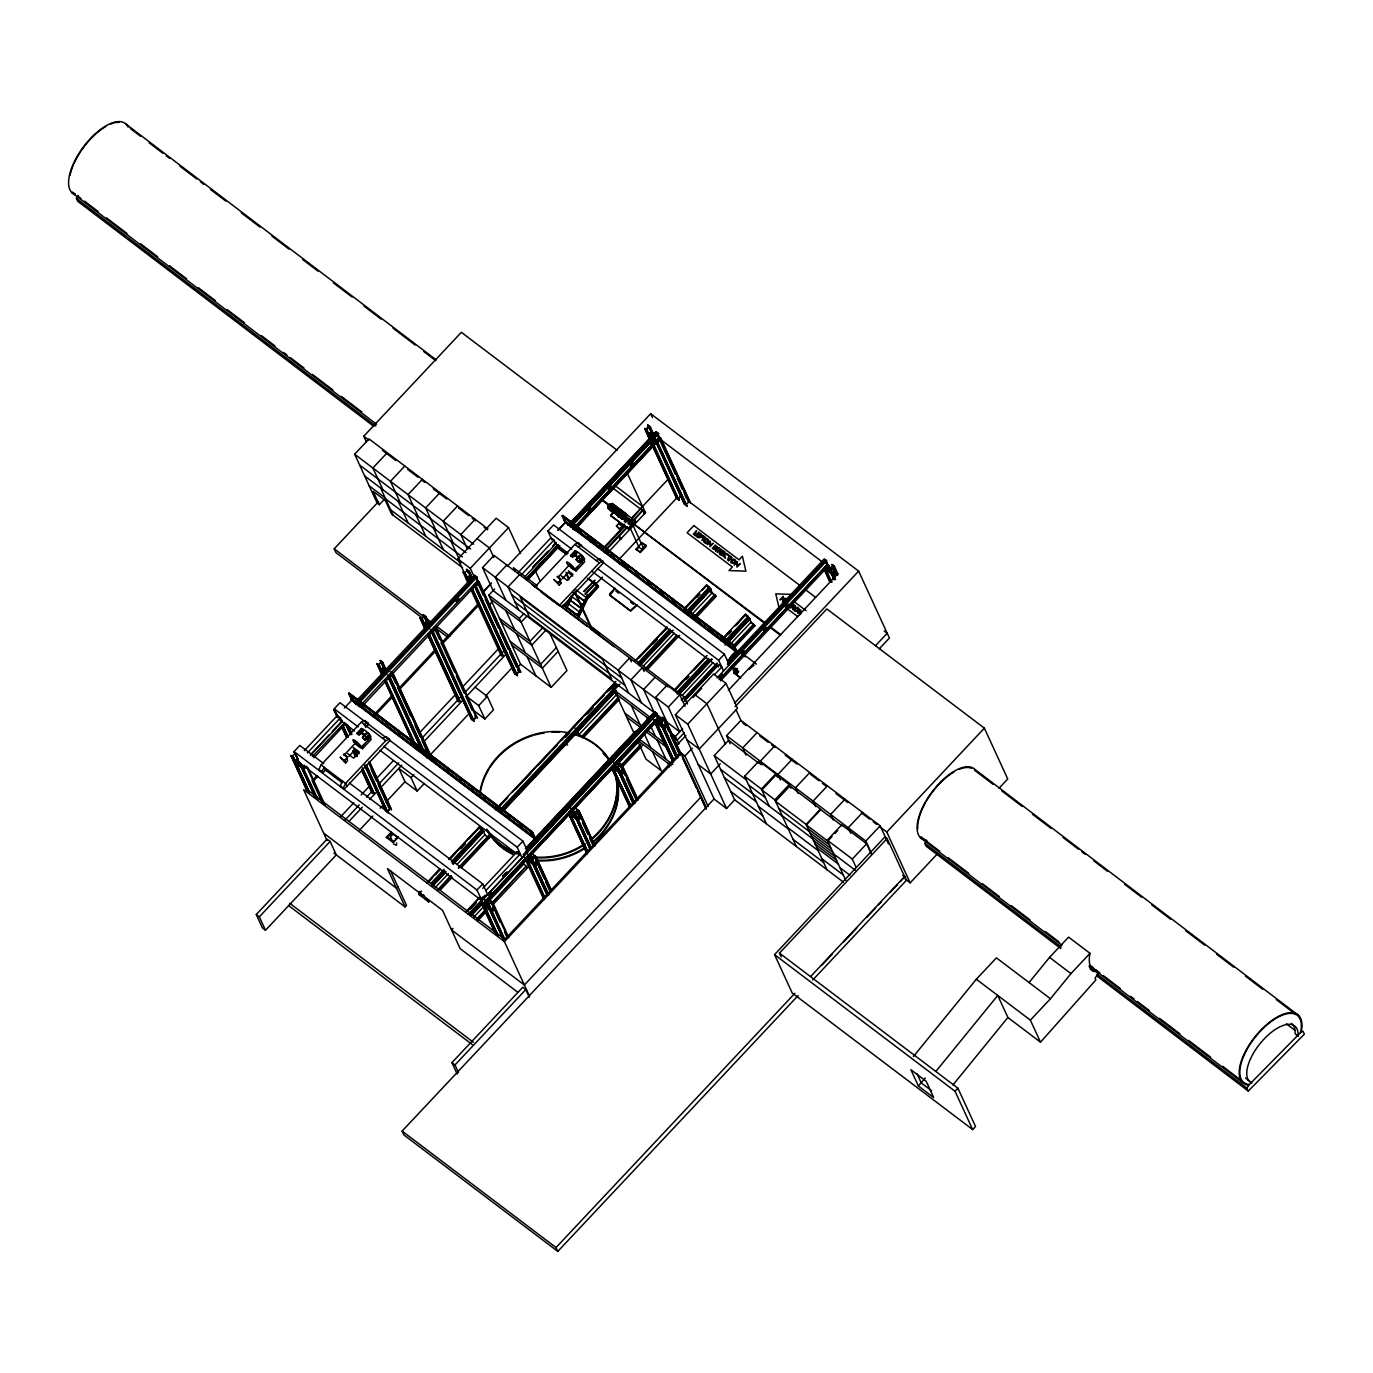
<?xml version="1.0" encoding="UTF-8"?>
<svg xmlns="http://www.w3.org/2000/svg" width="1373" height="1373" viewBox="0 0 1373 1373"><rect width="100%" height="100%" fill="white"/><g stroke="black" fill="none" stroke-linecap="round" stroke-linejoin="round"><path stroke-width="1.5" d="M630.293 522.238L631.134 521.843M609.766 506.002L608.857 506.002L614.881 510.567C617.421 514.034 606.712 505.401 608.926 507.529M616.717 508.559C614.984 512.575 618.897 505.985 617.901 509.658L616.614 510.876L617.524 510.602M617.352 508.954L616.22 513.759L623.531 518.119A4.891 3.724 73.1 0 0 623.943 517.072L616.889 512.078M608.874 508.559L608.685 507.169M617.215 513.862L616.906 514.635M614.486 511.786L616.391 511.391M625.178 514.394L622.244 517.467L617.112 513.056M623.823 516.643L622.535 517.587L616.511 513.039L616.374 511.58M617.507 509.16L617.747 509.949M623.651 515.562L617.953 511.219L618.657 510.207L618.159 511.425M617.764 508.302L615.756 508.576M624.063 518.925L624.715 518.702A4.891 2.283 21.8 0 1 623.943 518.943L622.209 518.651M623.771 514.652L625.865 514.497L625.985 515.493A4.891 2.283 21.8 0 1 625.196 515.733L623.582 515.304M626.157 515.253L625.676 514.257M391.254 833.411L391.356 832.038L386.345 837.376L393.244 842.61L398.273 837.273L391.254 833.411L386.345 837.376L390.91 838.749M592.947 629.761L593.05 628.388L599.967 633.622L596.191 631.734M1298.034 1036.237L1298.069 1036.031A35.767 16.15 -51.3 0 0 1265.065 1038.005A35.767 16.15 -51.3 0 0 1251.816 1082.971L1248.846 1080.568A35.767 16.15 -51.3 0 1 1247.576 1079.916M608.102 507.238L608.016 506.38M615.893 510.55L615.928 510.996A4.891 3.724 73.1 0 1 615.499 512.043L613.868 511.94M622.741 516.729L616.889 512.421M626.294 515.441L626.38 516.317A4.891 3.724 73.1 0 1 626.088 517.123L624.406 518.874M393.553 840.757L393.244 842.61L389.64 835.11M799.755 614.915L800.339 611.5L797.541 613.233L800.751 609.818L800.819 613.714M615.791 590.991L618.845 593.308M630.396 520.933L625.59 516.145L629.95 519.835M608.102 506.105L608.067 507.032M614.04 512.043L614.795 509.623M616.099 512.713L615.138 512.97M616.752 512.318L616.683 512.627A4.891 2.283 21.8 0 1 615.911 512.867L614.057 512.283M619.086 509.692L618.245 510.19A4.891 3.724 73.1 0 1 617.953 511.271C615.447 509.726 616.34 516.351 616.614 513.193M623.857 517.518L622.896 517.672L623.325 516.54M623.891 516.814L622.518 518.925L615.825 514.034L618.245 509.898M626.019 517.123L625.453 515.647M626.328 516.059L625.504 516.608M356.997 733.148C358.456 738.09 367.14 729.612 361.374 728.497L356.997 733.148L359.314 734.933M361.374 728.497L362.249 729.887M570.533 555.567C572.833 559.309 580.453 552.203 574.978 550.727L570.533 555.567L572.919 557.181M574.978 550.727L577.295 552.53M566.054 572.129L568.679 577.827M608.136 506.431C609.578 501.248 618.639 510.722 615.138 512.558M607.81 507.959C608.737 500.098 615.705 505.264 618.571 508.662L617.472 511.408L614.194 513.313L607.81 507.959L614.503 512.85L618.159 509.967L624.166 514.549L626.242 513.914L625.504 517.484M615.053 512.695C604.086 510.825 609.011 497.18 616.631 508.576M610.848 505.127L611.328 503.925L617.352 508.473M617.095 508.233L615.173 509.846L614.503 512.85M615.756 512.472L615.533 511.477M619.995 511.34L619 509.846M624.166 514.549L621.849 518.582L624.32 518.702M623.582 518.496L622.055 518.308L622.535 517.587M624.664 514.772L624.355 516.059M624.784 515.853L625.934 514.394L626.345 515.441M625.487 516.934L625.762 516.025M346.7 757.158L344.331 754.875L355.916 742.536L358.302 744.818L355.916 742.536M569.503 564.784L571.889 567.066L569.503 564.784L557.936 577.364M568.679 608.531L578.634 616.22L565.727 606.385L569.949 597.615M566.105 606.677C569.314 599.761 562.707 617.249 571.34 595.779M568.25 604.274L570.962 598.628M566.826 608.342L572.266 597.032M577.57 615.361L580.333 612.667L577.638 615.516L586.117 597.598L597.427 585.31L596.963 586.22M578.29 617.026L586.443 600.052M578.668 617.318L587.747 598.456L598.577 586.923L597.924 585.533L586.511 597.89L577.707 615.104M319.549 770.854L318.896 769.429L321.093 764.933L361.288 722.147L364.823 720.533L367.878 722.85L368.53 724.292L365.664 727.347L364.343 724.463L367.878 722.85M325.487 770.116L322.604 773.171L321.951 771.729L324.165 767.25L325.487 770.116L342.169 782.747M340.967 787.072L340.298 785.631L342.512 781.134M343.353 787.948L345.567 783.451L385.762 740.665L389.28 739.052L389.949 740.493L344.022 789.372L340.298 785.631M362.541 737.387L364.978 739.927L362.541 737.387C366.642 728.136 373.954 735.705 364.978 739.927M367.003 732.547L369.354 735.276M576.128 559.618L578.582 562.175L576.128 559.618C580.247 550.384 587.541 557.953 578.582 562.175M580.59 554.795L582.959 557.524M616.546 511.94L617.524 511.683M608.342 505.916L610.316 505.436M608.857 506.345L614.692 510.447L610.762 515.716L628.216 528.914L635.596 521.877L635.287 520.916L635.596 521.877M616.958 511.82L618.313 509.572M623.05 517.707L621.883 518.016M622.656 517.947L623.634 517.535M614.006 512.798L616.7 514.652M619.257 524.143L621.797 526.134L623.291 524.246M632.164 523.765L624.166 517.638L629.469 521.757L628.045 523.422L630.379 525.258L632.198 523.697L643.182 547.518L641.672 549.217L639.046 547.312L629.744 527.095M628.868 521.054L629.263 521.894L630.791 520.436L630.19 519.578L628.783 521.071C630.808 524.297 620.596 518.153 625.916 517.827M630.464 602.095L633.519 604.412M373.834 426.368L77.746 201.299L76.39 198.364L78.364 195.395M1060.831 948.589L926.209 846.249L924.853 843.297L926.844 840.345A43.73 19.514 -52.9 0 1 929.229 795.842A43.73 19.514 -52.9 0 1 974.984 769.464L1298.635 1015.471M1248.28 1091.072L1246.924 1088.12L1248.984 1085.219A43.73 19.754 -51.3 0 1 1261.547 1029.407A43.73 19.754 -51.3 0 1 1301.123 1032.29L1302.994 1031.209L1304.35 1034.161L1248.28 1091.072L1096.615 975.791M790.934 604.927L790.007 605.682M913.405 1056.524L976.323 979.241L996.42 957.856L1050.465 998.755L1070.957 973.594L1089.99 953.325L1068.589 937.124L1049.538 957.393L1029.046 982.553M925.282 1078.011L918.383 1085.992L933.674 1097.576L926.191 1081.272L910.9 1069.704L918.383 1085.992M936.146 1071.077L997.742 995.459L1007.885 1017.496L1040.511 1042.193L1095.877 979.91L1095.053 978.125L1098.949 972.513A43.644 19.479 -52.9 0 1 1089.99 953.325M952.982 1084.91L1007.885 1017.496M610.882 504.578L612.324 504.337L610.831 504.183M366.437 442.02L363.759 436.219L461.362 332.317L617.198 450.241M385.058 498.622L379.308 504.732L377.146 503.102L354.646 454.206L369.011 438.914L487.947 528.948M387.237 452.712L372.872 467.987L382.878 489.732M404.812 466.031L390.464 481.305L400.453 503.033M422.73 618.296L335.973 552.65L334.205 548.805L378.605 501.54M422.403 479.331L408.056 494.606L418.044 516.351M439.995 492.65L425.63 507.924L435.636 529.652M457.569 505.951L443.222 521.225L453.227 542.97M475.161 519.269L460.813 534.543L467.472 549.028M468.107 581.002L457.896 558.965L496.168 518.222L508.559 527.61L520.504 553.559M298.988 762.272L294.062 751.563L299.812 745.453L323.736 763.577M338.29 717.581L334.257 708.794L339.989 702.684L386.156 737.61M348.553 693.571L531.488 832.021L534.475 838.714L351.539 700.264L349.017 693.073L531.952 831.506L535.11 838.165L352.174 699.715L349.823 694.086L352.174 699.2M306.917 790.711L290.973 755.459L293.513 757.398L309.646 792.444M294.148 752.095L297.821 759.012M335.201 710.545L333.845 709.841L337.415 717.633M382.26 675.705L377.06 663.828L379.617 665.751L383.016 673.731M383.633 668.428L380.235 660.447L382.775 662.387L386.362 670.161M425.304 629.881L420.104 618.004L422.661 619.927L426.231 627.718M425.784 620.665L423.279 614.623L425.819 616.563L429.406 624.355M469.274 581.895L465.704 574.103L463.147 572.181L465.516 574.309L469.103 582.083M381.419 661.683L378.244 664.721L382.724 674.452M464.331 573.073L467.506 570.035M474.698 577.93L470.287 568.353L508.559 527.61M309.457 792.633L293.513 757.398M379.617 665.751L376.889 664.017M382.775 662.387L380.046 660.636M426.059 627.907L422.661 619.927M429.234 624.543L425.819 616.563M468.107 572.695C462.77 564.234 472.072 573.33 471.368 576.763M534.663 837.204L534.063 837.839L351.128 699.389L351.728 698.754M304.325 750.636L337.346 715.505L340.401 717.822L342.169 721.649L310.59 755.27M344.383 708.005L352.174 699.715M297.392 758.754L295.041 761.414L302.729 767.164M383.479 667.106L386.62 669.578L383.479 667.106L381.076 669.664L384.234 672.118M429.663 623.754L426.522 621.283L424.188 623.96L427.278 626.294M472.655 577.81L469.566 575.476L467.232 578.136L470.321 580.47M302.214 768.228L296.019 763.542L297.066 762.238L301.717 765.756M468.142 580.127L469.257 578.96M307.38 752.953L340.401 717.822M354.491 702.942L474.44 575.27L477.066 577.364L474.509 575.424M685.058 706.254L679.807 694.841L667.055 685.196L655.573 697.415L668.325 707.061L679.704 731.809L493.13 590.613L482.541 567.598L494.023 555.379L667.862 686.929M355.744 704.006L475.693 576.317L477.684 580.642L359.194 706.752M355.933 704.143L475.882 576.471L477.873 580.779M310.315 754.858L329.331 734.624M332.249 731.5L342.426 720.447M357.117 705.036L476.997 577.192M301.047 766.752L303.776 768.485L300.979 766.597L315.189 797.49M456.093 601.7L459.011 598.594M304.394 765.327L302.403 767.456L315.841 796.409M312.392 756.592L344.76 722.473M302.592 767.593L304.583 765.482M388.679 675.962L391.683 672.77L432.323 761.14M363.57 704.847L479.04 581.671L520.642 672.118L477.77 581.122L474.766 584.314L517.484 675.499L514.755 673.748L474.114 585.396M313.833 757.776L345.945 723.365M303.759 769.395L306.093 766.735M389.846 677.747L392.249 675.207M475.933 586.117L478.336 583.559M363.382 708.554L361.511 702.942L363.896 708.949M506.774 565.024L495.293 577.244L505.882 600.258M483.124 591.814L491.328 583.096M482.73 592.467L491.345 583.302M507.324 566.294L650.648 413.702L858.64 571.117L889.412 638.033L879.201 648.914M312.426 780.345L316.803 775.659M372.375 716.517L391.391 696.265M398.702 688.491L435.258 649.566M441.111 643.336L479.143 602.867M551.895 539.829L547.844 531.042L553.594 524.932L724.36 654.166L729.217 664.721M562.141 515.819L732.925 645.07L735.911 651.763L565.127 522.512L562.141 515.819L733.388 644.555L736.546 651.214L727.45 660.876M313.404 781.151L317.798 776.466M374.846 715.745L392.403 697.055M399.715 689.28L436.271 650.356M442.123 644.126L478.696 605.201M649.892 440.27L644.744 428.496L647.301 430.418L650.665 438.33M649.515 429.165L647.919 425.115L650.459 427.054L653.84 434.966M358.302 733.886L362.678 729.217M549.32 632.215L566.946 670.573L551.157 687.375L520.573 664.223L488.822 595.196L494.572 589.086M358.919 734.418L363.296 729.767M646.117 429.526L649.103 426.351M375.584 717.787L373.713 712.158L376.099 718.182M647.301 430.418L644.572 428.685M650.459 427.054L647.73 425.304M736.065 651.214L733.714 646.099L562.913 515.956L564.732 521.637L736.546 650.699L734.195 645.585L562.621 515.321M565.779 521.448L563.428 516.334L565.762 521.963L736.546 651.214M363.124 737.524L367.501 732.856M558.056 530.047L565.127 522.512M517.93 572.884L550.933 537.753L553.988 540.07L555.756 543.897L524.177 577.518M557.97 530.253L565.762 521.963M656.569 440.304L648.76 434.331L651.162 431.774L654.303 434.246M648.828 434.452L649.927 433.267L653.033 435.619M489.131 605.15L491.997 602.095M343.61 760.007C345.447 761.895 346.957 755.665 347.592 760.865L345.687 762.907L343.645 761.363M364.806 739.069L369.183 734.401M344.589 760.625L346.562 758.617M348.828 756.42L354.56 750.31L359.142 753.777M519.526 574.669L508.044 586.889L518.616 609.904M365.167 739.549L369.543 734.898M650.853 435.258L649.789 436.563M520.985 575.201L553.988 540.07M568.165 525.121L656.037 431.585L658.662 433.662L570.79 527.215M568.233 525.275L656.105 431.74M359.898 746.174A5.698 1.184 43.2 0 0 361.442 746.929L363.948 744.32M370.384 737.97L371.105 739.549L362.489 748.714L361.768 747.135L370.109 737.764M570.876 524.606L657.289 432.632L659.469 437.095L573.056 529.068M571.082 524.761L657.478 432.77M547.278 551.997L532.638 567.581L548.822 550.59M553.147 545.75L556.065 542.644M570.722 527.043L658.594 433.508M553.216 545.922L556.151 542.798M650.768 443.857L653.702 440.733M587.867 511.048L590.802 507.924M608.376 489.217L611.311 486.111M630.344 465.842L633.279 462.718M650.853 444.011L655.247 439.326M525.996 578.822L558.227 544.515M572.867 528.931L659.28 436.94M526.185 578.96L558.416 544.669M387.77 727.021L385.899 721.391L388.284 727.398M527.369 579.852L559.6 545.562M574.24 529.961L660.653 437.987L690.344 502.535L687.787 500.613M527.438 580.007L559.669 545.716M575.768 528.571L660.722 438.141L658.096 436.048M657.547 442.415L659.932 439.875M577.467 530.304L575.115 525.19L577.982 530.682M534.698 587.181L574.892 544.394L578.411 542.781L582.135 546.54M399.972 736.254L398.101 730.625L400.487 736.632M610.762 515.716L613.13 511.923M571.906 556.116L576.282 551.465M572.524 556.666L576.9 552.015M589.669 539.538L587.318 534.423L590.167 539.915M551.157 687.375L519.406 618.348L523.714 613.748M576.711 559.772L581.088 555.104M526.923 616.065L521.174 622.175L490.59 599.023M560.167 580.865L558.176 582.873L559.274 585.138L561.197 583.113L559.652 580.59M578.411 561.317L582.787 556.649M562.415 578.668L568.165 572.558L572.747 576.025M578.771 561.797L583.147 557.129M340.676 816.729L353.839 802.724M361.15 794.933L369.921 785.596M377.249 777.804L393.33 760.676M409.429 743.548L412.346 740.442M419.657 732.65L456.231 693.725M462.083 687.495L498.639 648.571M575.047 569.177L577.552 566.568M583.988 560.218L584.709 561.797L576.094 570.962L575.373 569.383L583.697 560.012M623.514 526.34L619.892 529.412L616.443 525.893L619.343 522.804M625.676 516.162L624.698 518.599M412.175 745.47L410.287 739.858L412.672 745.865M625.796 518.805L624.835 519.835L624.475 518.754M256.27 914.538L327.066 839.16L330.121 841.477L336.299 854.898L265.504 930.276L262.432 927.959L256.27 914.538L259.325 916.838L265.504 930.276M344.589 820.505L359.211 804.938M366.522 797.147L372.375 790.917M398.702 762.89L378.227 784.704L388.782 807.839L391.339 809.778L369.251 761.74M422.112 737.988L460.144 697.501M464.537 692.833L504.028 650.785M625.573 521.5L623.908 518.977L625.573 521.5L627.255 519.732M624.183 521.259L625.71 522.427L628.096 519.869M619.618 528.828L624.698 524.229M601.855 548.754L599.503 543.657L601.889 549.663L624.389 525.687M631.734 517.878L642.135 507.032L630.825 519.869M668.394 478.937L642.564 506.431L615.258 485.767M604.583 547.793L625.007 526.082M259.325 916.838L330.121 841.477M349.102 821.26L362.283 807.255M369.594 799.464L376.906 791.689M381.282 787.004L401.774 765.207M416.397 749.641L420.79 744.973M423.708 741.849L463.199 699.818M466.134 696.695L505.624 654.664M630.07 523.405L630.894 524.555L629.315 522.941L631.271 520.796L632.696 522.581M629.315 522.941L631.271 520.796M605.064 550.178L627.066 526.751M632.936 520.504L643.353 509.658L633.502 520.951M632.164 521.465L629.521 523.096M630.396 523.765L632.284 521.757M604.343 551.98L627.667 527.146M630.602 523.92L632.49 521.912M607.638 551.122L608.582 550.11M619.583 538.405L620.51 537.358C623.84 539.486 617.49 538.182 620.579 539.143M610.625 515.39L628.062 528.605L635.442 521.551M620.562 538.8L621.162 538.165M608.634 551.86L609.612 550.882M608.651 551.895L645.447 512.73L626.5 471.523M561.917 607.038L603.554 562.741L602.884 561.3L599.349 562.913L559.171 605.699L556.116 603.382M574 593.308L571.305 596.174L583.645 605.304L581.071 608.411M542.919 627.598L529.995 641.345L499.412 618.21M569.486 599.503L572.181 596.637L569.589 599.726L582.049 609.097L579.355 611.963L581.929 608.857L569.589 599.726M424.36 754.704L422.489 749.092L424.36 754.704L425.355 754.584M567.77 603.056L570.464 600.19L567.89 603.296L580.333 612.667M565.727 606.385L566.431 604.841L566.363 606.008M565.848 605.802L566.809 605.115L566.225 606.437M546.111 629.915L531.763 645.19L501.179 622.038M614.057 557.987L611.706 552.873L614.572 558.382M583.679 591.317L595.007 580.195L584.28 591.712M359.675 830.013L372.838 816.008M380.149 808.216L383.084 805.11M386.002 801.986L405.018 781.752L398.788 768.382L411.008 777.65L417.186 791.071L424.36 783.434M429.886 755.27L469.377 713.239M485.458 696.111L513.262 666.523M411.008 777.65L413.891 774.595M487.329 696.42L493.491 709.841L484.892 719.006L478.714 705.585L487.329 696.42L475.092 687.152M584.898 593.943L595.487 583.079M585.482 594.337L595.985 582.753M517.741 667.261L520.659 664.137M595.161 584.829L602.472 577.055M617.078 561.506L676.975 497.747M677.902 498.897L680.888 495.722M573.022 592.621L584.795 601.425L583.765 599.795L585.533 599.915M385.796 811.031L364.411 765.104M430.178 629.28L432.907 631.031L474.251 721.494L471.711 719.572L432.117 632.936M474.869 716.191L477.598 717.942M514.755 673.748L474.286 585.19M584.538 600.55L585.138 599.623M584.486 601.305L587.06 598.199L575.596 589.515M652.553 446.071L676.546 498.193L679.086 500.132L676.717 498.004L652.741 445.865M584.417 601.134L572.901 592.381M597.821 587.026L587.747 598.456M473.067 720.276L476.053 717.084M585.361 601.752L582.667 604.618M388.164 813.142L366.265 764.933M636.214 548.994L642.032 542.816L645.773 545.132L646.202 546.351L640.384 552.53L636.214 548.994L636.643 550.213M636.488 549.578L639.389 546.488M578.102 613.988L576.935 614.006L578.668 614.091M577.055 614.297L578.308 614.452M436.563 763.937L434.692 758.308L437.077 764.332M685.796 504.886L688.989 501.849L659.366 437.438L656.363 440.63L686.998 506.105L684.441 504.183L656.74 443.376M636.386 549.629L640.127 551.946L645.773 545.132M626.26 567.221L623.908 562.106L626.774 567.615M556.374 647.558L540.584 664.36L510.001 641.208M637.021 605.27L630.619 611.139L609.835 595.419L609.543 593.943L614.95 588.176M609.835 595.419L613.868 590.201M558.125 651.386L542.352 668.205L511.751 645.053M448.748 773.171L446.877 767.541L449.263 773.548M391.013 836.14L392.609 834.441M638.462 576.454L636.111 571.34L638.96 576.849M460.95 782.404L459.08 776.775L461.465 782.782M650.648 585.687L648.296 580.573L651.162 586.082M609.578 594.835L630.361 610.556L636.746 604.686M473.153 791.62L471.265 786.008L473.651 792.015M662.85 594.921L660.499 589.806L663.365 595.298M397.878 886.666L396.454 888.194L323.599 833.051M485.338 800.854L483.468 795.242L485.853 801.248M675.053 604.154L672.701 599.04L675.567 604.532M426.711 882.822L439.858 868.834M448.628 859.498L479.314 826.838L482.06 828.914L482.73 830.373L452.043 863.033M495.241 809.864L615.911 681.42M634.927 661.185L667.106 626.929M683.205 609.801L706.597 584.881L709.36 586.957L710.03 588.416L686.62 613.319M427.913 882.118L439.6 869.675M449.829 858.794L479.057 827.679L480.67 828.897M496.442 809.178L508.027 796.838M512.369 792.204L614.194 683.823M636.128 660.464L666.849 627.77M682.947 610.642L699.029 593.514M701.963 590.39L706.34 585.722L707.884 586.803M333.914 853.096L405.086 906.952L406.511 905.425L390.516 870.636M428.084 882.461L432.461 877.793M435.378 874.687L439.772 870.019M449.984 859.138L455.836 852.908M458.754 849.801L464.606 843.588M468.982 838.92L479.057 827.679M496.597 809.521L506.74 798.726M515.441 789.475L531.368 772.501M538.611 764.795L557.455 744.75M561.797 740.116L571.94 729.32M573.382 727.776L582.169 718.439M585.087 715.316L592.398 707.541M595.333 704.418L604.103 695.081M607.038 691.958L614.349 684.183M639.217 657.701L656.775 639.011M661.151 634.343L667.003 628.113M683.102 610.985L699.183 593.857M460.985 848.497L465.361 843.829M565.453 737.284L569.812 732.667M587.318 714.011L593.17 707.781M609.269 690.653L615.121 684.423M653.153 643.937L657.53 639.269M697.038 597.221L699.955 594.114M497.541 810.087L495.67 804.458L498.056 810.482M612.204 687.959L615.138 684.852M425.012 898.491L428.977 902.078L418.593 894.218L421.511 891.111M430.933 883.354L444.08 869.349M451.391 861.575L482.06 828.914M499.446 810.413L617.198 685.058M637.673 663.262L669.87 629.006M685.951 611.877L709.36 586.957M432.512 882.925L444.2 870.482M452.97 861.163L466.116 847.158M469.034 844.052L482.112 829.893L483.777 831.249L453.244 864.252M503.908 806.912L524.194 785.322M529.995 779.16L547.381 760.642M554.623 752.936L570.567 735.962M592.381 712.518L576.282 729.647L578.102 731.346L577.175 730.642M596.843 708.005L614.315 689.16M639.269 662.833L669.973 630.138M688.989 609.904L709.412 587.936L711.06 589.292L689.28 612.993M431.603 884.796L444.749 870.808M500.115 811.855L619.961 683.994M639.801 663.159L670.522 630.447M453.776 862.004L483.004 830.888L483.931 831.592M500.39 812.387L613.748 691.717M670.796 630.979L640.075 663.691L670.848 631.117M684.904 608.273L686.775 613.885L684.423 608.788M688.354 612.289L710.287 588.931L711.214 589.635M453.845 862.124L481.597 832.57M577.226 730.762L613.8 691.838M688.405 612.427L710.287 588.931M432.169 885.636L443.857 873.194M454.085 862.313L483.296 831.197L484.909 834.715L457.158 864.269M614.04 692.026L577.484 730.951L579.097 734.469L617.129 693.983M640.384 664L671.088 631.288M685.402 608.651L687.272 614.28L684.921 609.166M688.645 612.598L710.596 589.24L712.209 592.758L716.174 596.363L694.223 619.721M432.632 885.688L445.779 871.683M453.09 863.909L483.777 831.249M501.162 812.747L615.979 690.516M639.389 665.596L671.569 631.34M687.65 614.212L711.06 589.292M432.787 886.031L445.933 872.027M501.317 813.091L616.134 690.859M641.002 664.378L673.182 630.121M435.241 887.593L448.387 873.606M643.456 665.956L674.177 633.245M690.259 616.117L712.209 592.758M437.884 889.601L451.031 875.596M458.342 867.822L490.453 833.634M619.618 699.132L583.044 738.056L581.74 736.46L618.313 697.535M644.641 669.509L676.82 635.253M692.919 618.125L714.852 594.766M438.107 890.082L451.254 876.077M458.565 868.302L490.676 834.115M581.963 736.941L618.536 698.016M646.323 668.428L677.043 635.733M693.125 618.605L715.076 595.247M440.664 889.635L452.352 877.193M461.122 867.873L491.774 835.23M647.421 669.543L679.601 635.287M509.726 819.321L507.856 813.691L510.241 819.698M699.441 622.621L697.089 617.507L699.955 622.999M655.11 677.284L643.628 689.503L654.217 712.518M521.929 828.554L520.058 822.925L522.444 828.932M711.643 631.855L709.292 626.74L712.158 632.232M526.116 848.806L654.835 711.78L657.375 713.72L481.923 900.722L476.997 890.013L482.747 883.903L349.394 782.988M522.032 857.782L517.192 847.244L522.924 841.134L389.572 740.201M532.758 832.536L534.629 838.165L532.758 832.536L349.017 693.073M482.764 888.297L517.209 851.638L520.281 853.955L485.819 890.614M465.533 912.204L480.138 896.655M525.378 848.497L635.716 731.054M673.748 690.568L705.928 656.294M720.55 640.728L745.419 614.263L748.182 616.34L748.834 617.799L725.442 642.701M466.734 911.5L478.422 899.058M535.264 838.56L539.606 833.926M543.948 829.292L635.459 731.895M674.95 689.847L688.113 675.842M691.048 672.719L707.129 655.59M721.752 640.024L730.539 630.67M734.933 626.002L745.161 615.104L746.706 616.168M468.365 910.282L475.659 902.507M675.104 690.19L688.268 676.185M694.12 669.955L705.825 657.495M721.923 640.367L730.693 631.031M736.546 624.801L745.161 615.104M526.185 848.977L654.835 711.78M470.579 908.995L476.431 902.765M537.632 837.616L540.533 834.527M597.032 774.372L601.374 769.755M620.287 749.624L624.681 744.955M686.105 679.549L689.04 676.443M728.531 634.395L731.466 631.271M452.936 928.337L451.511 929.864L524.366 985.007L701.328 796.632M483.485 896.569L480.55 899.693L482.541 904L658.062 717.152M502.501 876.334L505.418 873.211M525.893 851.414L656.071 712.844L658.251 717.307L482.73 904.155L480.739 899.83L485.132 895.162M502.69 876.472L507.066 871.804M523.164 854.675L656.277 712.982M723.846 641.071L721.494 635.974L724.343 641.466M468.279 914.281L481.442 900.293M676.494 692.644L708.674 658.388M724.772 641.26L748.182 616.34M481.854 900.568L657.375 713.72M469.875 913.869L477.169 906.094M678.073 692.215L708.725 659.366M726.351 640.831L745.367 620.596M470.407 914.178L482.095 901.735M677.164 694.086L709.343 659.829M480.91 903.829L472.14 913.148L480.962 903.949M494.692 932.078L481.357 903.108L484.154 905.013L498.296 935.751M488.754 895.488L491.671 892.364M709.618 660.362L678.897 693.056L709.669 660.482M725.699 643.233L749.109 618.313L750.036 619.017L726.626 643.937M725.768 643.353L747.701 619.995M470.99 915.019L481.202 904.138M679.189 693.365L711.386 659.109M726.008 643.542L749.418 618.622L751.031 622.141L754.978 625.745L733.045 649.103M471.454 915.07L483.142 902.627M679.669 693.416L711.849 659.16M725.013 645.138L749.881 618.674L748.302 617.472M471.608 915.413L481.837 904.515M679.824 693.76L712.003 659.503M489.063 906.231L484.412 902.713L483.313 903.897L491.053 909.75L493.439 907.21M490.161 908.034L485.51 904.515L484.583 902.524L485.699 901.34L488.737 903.571L485.699 901.34M576.368 813.108L571.734 809.589L570.67 810.877L575.613 814.429L590.836 847.519M665.613 723.914L663.228 726.471L655.487 720.602L656.586 719.435L661.237 722.953M662.455 721.46L657.821 717.942L656.775 719.246L661.7 722.782L677.833 757.827M668.325 707.061L679.807 694.841M474.063 916.975L485.338 904.721L484.412 902.713M487.209 902.971L523.731 864.098M617.901 763.851L639.852 740.493M682.278 695.322L712.999 662.627M729.08 645.499L751.031 622.141M504.749 939.166L489.715 905.871L487.158 903.949L503.102 939.183M499.995 922.175L490.333 900.568L492.873 902.507L508.817 937.742M547.038 895.316L530.201 858.125L532.758 860.047L547.981 893.154M543.948 878.308L533.376 854.744L535.916 856.683L551.139 889.773M573.073 812.49L575.802 814.24L591.025 847.33M580.71 818.857L576.42 808.937L578.977 810.859L595.093 845.905M633.125 803.668L616.288 766.477L618.845 768.417L634.961 803.462M624.664 774.99L619.463 763.113L622.02 765.036L637.244 798.142M677.112 755.682L661.889 722.593L659.332 720.653L676.168 757.845M668.6 731.105L662.507 717.29M590.733 848.394L574.429 813.194L577.415 810.019L593.737 845.202M488.531 904.979L491.517 901.804M574.618 813.348L577.604 810.156M620.647 764.332L617.661 767.524L633.777 802.57M660.705 721.7L663.691 718.508L679.824 753.554M681.3 700.007L684.183 696.952L562.93 605.184M723.468 670.831L718.628 660.276L724.36 654.166M476.706 918.983L485.476 909.647M491.311 903.417L526.374 866.106L522.066 862.828M641.037 744.046L620.562 765.842L616.237 762.581M683.462 698.891L717.101 663.073M731.723 647.507L753.674 624.149M476.929 919.464L484.223 911.672M489.715 905.871L484.583 902.524M491.534 903.897L526.374 866.106M548.702 895.282L532.758 860.047M550.968 889.961L535.916 856.683M594.011 844.155L578.977 810.859M633.88 801.695L618.845 768.417M620.785 766.323L639.801 746.088M662.335 717.478L665.064 719.212L680.098 752.507M685.144 697.81L717.324 663.554M731.946 647.987L753.897 624.629M478.01 920.579L486.78 911.243M494.091 903.468L527.695 867.702L526.597 866.586M621.866 767.438L642.341 745.642M684.767 700.487L716.946 666.231M684.2 701.346L718.645 664.686L721.717 666.986L714.526 674.641M577.141 818.119L579.475 815.442L571.786 809.71M734.761 799.773L726.557 808.508L714.166 799.12L675.362 714.749L713.634 674.006L726.025 683.394L737.49 708.314L699.217 749.057L686.826 739.687M735.499 650.888L736.546 650.699M693.005 697.553L701.62 688.388M537.461 863.497L535.058 866.054L527.266 860.064L528.382 858.897L533.016 862.416M570.361 814.378L578.102 820.23L580.504 817.69M656.448 722.73L664.189 728.582L666.591 726.042M727.673 661.958L824.263 558.897L826.803 560.819L717.049 677.919M789.338 598.01L791.586 595.625M727.398 664.395L825.516 559.944L827.507 564.269L719.126 679.635M727.587 664.549L825.705 560.098L827.696 564.406L720.774 678.211M719.486 677.335L722.335 674.057M741.454 653.96L744.372 650.836M763.422 630.567L766.34 627.444M785.39 607.175L788.308 604.069M720.568 680.819L828.949 565.453L826.392 563.531M835.591 579.543L831.317 569.692L828.777 567.77L833.926 579.543M836.208 574.24L831.935 564.389L834.492 566.328L837.873 574.24M833.136 565.625L829.944 568.662L834.389 578.325M736.615 668.531L734.298 671.294M736.786 668.651L734.074 671.895L734.83 672.461L737.541 669.578M737.318 669.097L734.606 671.981L733.851 671.414M831.317 569.692L826.203 566.345L827.301 565.178L834.99 570.911L832.604 573.451M834.492 566.328L831.763 564.595M678.931 744.063L675.396 736.391L682.57 728.754M726.557 808.508L687.753 724.137L726.025 683.394M738.725 671.603L736.014 674.486L738.502 671.122M684.338 732.598L677.164 740.236L672.066 736.374M675.739 746.328L685.951 735.447M728.325 690.344L837.89 573.708M680.356 752.49L504.835 939.338L306.093 788.926M529.549 996.249L504.423 941.621L681.368 753.262L706.494 807.89M708.193 806.466L684.973 755.974L692.267 748.216M734.589 703.165L858.64 571.117M735.087 706.632L826.855 608.943L984.372 728.153L1007.748 778.972L999.012 788.274M730.179 743.771L726.557 735.671L740.905 720.396L880.162 825.791L888.503 843.897M843.4 882.118L734.538 799.721L714.252 755.613L728.6 740.339L758.909 763.285M720.259 763.8L710.682 773.994L698.291 764.607M757.055 732.616L742.707 747.89L746.037 755.133M457.226 1074.132L451.94 1062.616L522.753 987.256L525.808 989.555L529.326 997.227M458.531 1072.605L454.995 1064.933L525.808 989.555M798.108 995.579L557.798 1251.404L403.868 1134.922L402.117 1131.077L714.235 798.811M766.512 823.937L744.612 776.311L758.977 761.037L775.796 773.771L777.375 777.221M774.647 745.934L760.299 761.208L761.964 764.83M875.545 645.67L887.215 633.245L884.161 630.928M769.378 806.311L761.431 789.046L775.796 773.771M792.238 759.235L777.873 774.509L780.379 779.95M774.887 799.841L789.235 784.567L776.226 774.732L761.878 790.007L774.887 799.841L796.34 846.506M809.813 772.553L795.465 787.827L797.97 793.251M827.404 785.854L813.056 801.128L815.545 806.569M806.123 824.435L820.488 809.143L789.887 786.008L775.539 801.283L806.123 824.435L826.924 869.658M844.996 799.172L830.648 814.446L833.136 819.887M845.837 880.419L827.318 840.156L841.666 824.881L866.655 843.777L871.392 854.092M832.055 836.535L827.765 841.117L806.346 824.916L820.694 809.624L842.112 825.842M834.938 833.48L837.805 830.425M862.587 812.473L848.222 827.747L850.728 833.188M870.808 851.929L865.814 841.065L880.162 825.791M856.237 867.65L852.29 859.052L866.655 843.777M937.828 853.405L910.162 882.856L886.786 832.038L984.372 728.153M885.07 836.998L887.112 838.543L779.469 953.137L957.891 1088.171L975.534 1126.512L972.668 1129.567L792.204 993.005L774.561 954.647L885.173 836.655M557.798 1251.404L556.031 1247.559L794.881 993.297M811.014 976.134L904.79 876.3L906.558 880.144L812.765 979.979M821.843 965.168L832.021 954.321M843.657 941.929L856.752 927.994M866.929 917.164L875.665 907.862M878.566 904.773L881.483 901.666M890.202 892.381L897.479 884.641M900.396 881.552L904.756 876.901L887.112 838.543M972.668 1129.567L955.024 1091.226L957.891 1088.171M1040.511 1042.193L1030.368 1020.139L1050.465 998.755M1089.338 966.867A43.644 19.479 -52.9 0 0 1094.899 970.574L1096.873 970.539M704.641 539.332L703.748 541.219A2.471 2.145 -24.7 0 0 704.229 542.455C706.185 544.944 710.596 541.322 707.953 539.177A2.66 2.317 -24.7 0 0 706.786 538.697L706.46 538.679A2.471 2.145 -24.7 0 0 704.624 539.383M623.548 517.552L624.578 518.016L622.879 518.084M724.532 553.954L723.708 554.795A2.334 2.025 -24.7 0 0 723.331 556.099C729.08 562.879 720.396 550.83 728.479 555.379A2.969 2.574 -24.7 0 0 727.347 553.868A2.849 2.489 -24.7 0 0 726.077 553.525L725.751 553.542M614.366 511.374L608.479 506.963M395.149 839.04L398.273 837.273M787.604 599.864L783.005 602.232L784.669 602.284M632.387 525.567C632.146 524.04 634.532 525.499 632.541 526.46M577.947 546.711L581.483 545.098M596.294 560.596L599.829 558.983L602.884 561.3M382.689 738.348L386.225 736.735L389.28 739.052M616.752 509.246L617.61 509.349M624.99 517.415L765.55 623.17M618.571 508.662L612.186 503.29L609.801 504.869M616.099 508.868L610.625 504.131M618.21 507.838L614.915 509.761L614.194 513.313M626.242 513.914L620.218 509.366L617.713 510.07L618.022 511.288M616.511 513.039L617.421 512.764M624.938 515.819L625.916 514.669M618.605 510.464L624.131 514.944M623.685 519.028L622.587 518.651M557.919 577.123L560.184 579.423M581.225 562.655L581.586 562.638A5.698 1.184 43.2 0 0 580.487 560.15L579.612 559.137M367.964 740.047L368.342 740.03A5.698 1.184 43.2 0 0 367.243 737.524L366.351 736.512M367.621 740.407L367.998 740.39A5.698 1.184 43.2 0 0 366.9 737.902L366.007 736.889M612.341 504.56L610.144 505.35M790.573 594.355L775.762 593.857L779.263 608.737M617.85 507.718L635.442 521.242M646.202 546.351L642.032 542.816M628.783 521.5L624.252 517.57L625.196 516.265M616.666 510.619L617.146 509.761L615.808 509.572M788.857 606.523L791.809 605.167A2.437 2.128 -24.7 0 0 792.101 604.274L791.998 603.502M642.221 507.186L642.495 507.375M418.593 894.218L421.717 895.985L420.087 892.467M619.292 509.898L619.927 510.224M362.626 729.835L363.691 730.282M624.492 517.243L624.44 518.599M560.253 579.955C563.908 581.157 555.121 573.451 557.592 577.535M346.648 757.707C350.321 758.909 341.517 751.203 343.988 755.287M574.858 554.606L578.943 557.73M574.515 554.967L578.599 558.09M393.519 843.983L396.505 845.322L396.574 842.919M657.993 436.408L660.533 438.33L690.156 502.741M826.22 563.719L828.76 565.642M651.317 432.512L654.698 435.069M659.795 438.914L822.616 562.158M653.205 435.43L650.115 433.079L651.162 431.774M830.665 570.052L826.031 566.534L824.916 567.718L831.111 572.404L833.686 578.016M831.592 572.06L826.941 568.542L825.842 569.709L832.089 574.515M824.589 567.941L831.866 582.083M654.818 439.772L657.375 441.711L686.998 506.105M688.371 501.059L800.322 585.773M805.402 589.618L815.579 597.324M682.261 496.751L681.077 495.859L678.09 499.051L653.033 444.835M684.612 503.994L687.169 505.916M794.366 601.82L806.088 610.693M787.639 608.977L797.696 616.58M612.633 487.896L645.447 512.73L644.503 513.742L643.456 512.936C644.967 511.185 644.143 514.446 644.297 511.975M619.909 509.829L626.603 514.738M612.512 504.663L618.193 508.92M619.772 510.258L625.007 514.206M630.619 520.521L625.213 516.385M627.512 518.273L630.533 520.539M601.443 498.983L609.99 505.453M770.682 627.049L780.928 634.824M608.908 505.213L615.173 509.846M616.923 511.288L623.205 515.922M602.678 500.785L609.509 505.951M765.07 623.685L623.102 516.008M770.202 627.564L780.448 635.321M632.472 524.967L632.524 526.082M618.554 515.356L621.574 517.621M608.067 507.255L614.555 512.386M622.226 519.389L615.825 514.034M710.236 591.866L716.174 596.363M750.533 622.364L754.978 625.745M616.443 525.893L619.892 529.412M620.442 538.525L620.51 537.358M742.844 653.857L756.42 664.137M565.333 521.002L736.1 650.253M627.478 569.211L630.67 571.631M574.892 544.394L599.349 562.913M732.822 668.291A4.805 2.145 -52.9 0 1 733.491 670.402L734.83 672.461M547.844 531.042L571.752 549.131M597.375 568.525L718.628 660.276M735.791 674.006L734.486 673.336M733.937 672.049L740.476 677.867M733.971 672.942L740.631 678.193M554.4 542.884L568.062 553.216M591.986 571.305L718.354 666.952M556.94 546.866L567.015 554.503M557.198 547.449L565.607 553.817M588.777 578.634L597.993 585.653M587.421 578.308L597.238 585.756M596.826 585.945C597.409 585.361 595.676 584.366 596.998 586.597M571.511 567.495L576.094 570.962M1090.076 965.391L1093.474 967.965M568.371 570.825L572.953 574.309L567.221 580.419L561.094 575.785M1089.819 965.682L1096.701 970.728M587.747 596.431L586.717 595.625L587.678 594.595C589.755 595.161 585.241 595.848 588.313 595.419M559.154 581.568L561.197 583.113M363.759 436.219L368.839 440.064M382.398 450.31L395.939 460.573M407.798 469.549L417.958 477.238M421.357 479.795L424.738 482.369M433.216 488.771L446.757 499.034M458.616 507.993L468.777 515.682M472.158 518.256L475.556 520.813M484.017 527.232L487.415 529.789M742.81 723.09L746.208 725.648M759.75 735.911L768.228 742.312M771.609 744.887L774.99 747.444M785.167 755.133L797.009 764.109M810.568 774.355L819.029 780.774M822.427 783.331L825.808 785.905M835.968 793.594L847.827 802.57M861.386 812.816L869.847 819.235M873.228 821.792L876.626 824.349M880.007 826.924L886.786 832.038M559.274 585.138L556.649 581.809M1049.538 957.393L1070.957 973.594M694.498 694.378L706.889 703.765L725.407 744.029M567.289 606.111L566.311 604.892M477.032 538.594L489.423 547.981L493.834 557.558M565.47 605.853L566.689 606.746M537.306 585.808L513.399 567.701L515.012 571.219M531.66 584.383L587.146 626.38M590.51 628.92L614.057 646.734M541.099 592.02L554.435 602.112M354.646 454.206L473.599 544.223M726.557 735.671L865.814 841.065M902.713 875.356L904.756 876.901M359.657 465.069L470.613 549.046M905.082 879.012L910.162 882.856M364.652 475.933L466.013 552.65M482.541 567.598L656.38 699.149M675.362 714.749L687.753 724.137M369.2 485.836L385.144 497.901M385.573 498.862L462.358 556.906M511.563 594.56L621.677 677.884M457.896 558.965L470.287 568.353M515.098 602.232L625.196 685.556M744.612 776.311L761.431 789.046M827.318 840.156L852.29 859.052M390.567 509.726L460.95 562.93L450.962 541.202M714.252 755.613L746.243 779.83M654.904 711.952L657.444 713.874M808.113 828.743L829.515 844.944M462.547 567.736L391.545 514L385.367 500.579L373.13 491.311L379.308 504.732M748.594 784.944L765.413 797.679M778.851 808.474L809.435 831.626M476.568 579.904L479.126 581.826M656.878 716.26L659.503 718.354L661.271 722.198M656.775 716.62L659.332 718.542L676.82 756.746M809.881 832.587L831.283 848.789M472.707 577.93L469.566 575.476M657.873 718.062L662.524 721.58M468.519 576.763L471.608 579.114M811.632 836.414L833.051 852.616M468.33 576.952L471.42 579.303M833.634 853.903L855.293 870.276M657.684 721.237L660.791 723.588M782.164 815.665L812.747 838.817M662.146 724.944L657.513 721.426L656.397 722.61L664.137 728.462M720.568 769.361L782.37 816.146M467.163 578.016L470.27 580.35M663.176 726.351L655.487 720.602M813.4 840.242L834.818 856.46M653.788 719.795L656.345 721.717L674.006 760.144M488.822 595.196L519.406 618.348M649.91 717.101L614.229 690.104L635.39 736.117M653.617 719.984L656.157 721.923L673.834 760.333M668.6 731.243L675.396 736.391M815.167 844.086L836.569 860.287M615.996 693.931L648.279 718.371M724.395 777.667L756.386 801.883M816.935 847.913L838.337 864.115M787.587 827.49L818.188 850.642M839.95 867.633L849.956 875.202M758.428 806.363L788.256 828.932M821.929 858.794L843.331 874.996M678.863 751.357L684.973 755.974M730.711 791.414L762.702 815.631M793.028 839.315L823.611 862.467M624.818 713.102L641.809 725.974M646.906 729.835L665.596 743.977M976.323 979.241L1030.368 1020.139M626.569 716.946L641.878 728.514M645.276 731.088L667.364 747.804M638.788 738.691L672.787 764.418M671.14 765.671L637.158 739.961L645.979 759.132L661.271 770.699L652.45 751.529M518.102 670.196L520.642 672.118M517.913 670.384L520.47 672.307M514.926 673.559L517.484 675.499M573.485 726.592L576.9 730.11M423.09 614.812L425.647 616.752M619.292 763.302L621.832 765.224L637.947 800.27M334.205 548.805L431.173 622.192M436.271 626.054L449.881 636.351M575.974 732.118L581.74 736.46M575.63 732.444L578.599 734.692M613.92 762.238L616.46 764.177M435.893 627.839L434.726 626.946L431.723 630.138L473.256 720.413L476.242 717.238L434.52 626.809M613.731 762.427L616.288 764.366M436.339 628.594L448.25 637.621M419.932 618.193L422.472 620.115M616.117 766.666L618.657 768.605M425.458 622.587L428.565 624.938M425.287 622.776L428.376 625.127M614.641 767.061L619.292 770.579M620.647 771.935L614.469 767.25L613.353 768.434L621.145 774.406L623.548 771.866M468.004 697.484L478.714 705.585M472.655 709.755L484.892 719.006M774.561 954.647L955.024 1091.226M576.248 809.126L578.788 811.048M573.416 809.984L570.687 808.251L573.245 810.19M390.31 671.74L392.85 673.662L433.49 762.032M382.415 668.411L385.521 670.745M382.243 668.6L385.332 670.951M576.694 815.768L570.499 811.083L569.4 812.25L575.579 816.935M576.059 816.592L571.425 813.073L570.31 814.258L578.102 820.23M387.306 674.915L389.863 676.855L426.969 757.536M931.46 1090.66L921.266 1082.937L917.095 1073.892M532.278 833.051L348.845 694.223L351.66 698.823L535.11 837.65M361.288 722.147L385.762 740.665M533.205 854.95L535.745 856.872M527.644 854.075L530.373 855.808L532.14 859.652M533.393 859.035L528.691 855.413L527.627 856.701L532.278 860.219M334.257 708.794L358.181 726.901M383.839 746.311L517.192 847.244M530.029 858.314L532.57 860.253M532.106 860.408L527.455 856.889L526.288 857.953L534.097 863.926L536.483 861.386M530.098 859.876L533.205 862.21M524.658 857.267L527.198 859.189L544.875 897.616M339.097 719.332L354.491 730.985M380.132 750.396L516.9 853.903M479.211 828.022L480.172 828.76M484.686 834.544L488.874 838.319M357.907 745.247L362.489 748.714M404.949 781.821L417.186 791.071M347.506 753.537L353.616 758.171L359.348 752.061L353.239 747.427L357.169 756.351M321.093 764.933L345.567 783.451L346.888 786.317M318.896 769.429L321.951 771.729M294.062 751.563L476.997 890.013M490.144 900.757L492.701 902.696M484.789 899.71L487.329 901.632M484.6 899.899L487.158 901.821M290.801 755.665L293.341 757.587M296.328 760.058L300.979 763.56M296.156 760.247L481.923 900.722M485.338 904.721L491.517 909.407M481.357 903.108L483.983 905.202L497.232 934.018M295.967 763.422L302.163 768.108M504.423 941.621L303.656 789.681L327.049 840.551M419.16 891.455L420.687 892.519M419.314 891.798L420.344 892.656M424.034 895.368L423.159 894.784M517.741 992.216L460.144 948.623L442.501 910.265L387.443 868.594L405.086 906.952M289.703 903.28L473.462 1042.347M288.502 905.494L472.261 1044.561M451.94 1062.616L454.995 1064.933M402.117 1131.077L556.031 1247.559M126.196 124.257L436.202 359.915M130.401 128.564L140.647 136.339M149.159 142.826L162.803 153.192M166.219 155.784L169.634 158.376M179.863 166.15L196.905 179.108M200.321 181.717L203.736 184.308M210.55 189.491L225.91 201.145M241.253 212.815L260.012 227.077M271.94 236.156L288.999 249.114M302.644 259.48L317.987 271.15M333.33 282.821L352.089 297.066M364.034 306.145L381.076 319.102M393.021 328.181L415.178 345.035M423.708 351.505L435.653 360.584M974.452 770.15L993.194 784.395M1001.724 790.882L1022.181 806.432M1032.427 814.223L1051.186 828.468M1063.114 837.547L1078.457 849.218M1081.873 851.809L1085.288 854.401M1093.8 860.871L1107.445 871.254M1124.504 884.212L1141.547 897.17M1151.793 904.944L1170.534 919.206M1185.894 930.877L1204.653 945.122M1216.581 954.201L1233.64 967.158M1245.568 976.237L1262.628 989.195M1276.272 999.561L1295.014 1013.823M1286.415 1023.846L1294.945 1030.316M77.626 195.927L81.024 198.519M84.422 201.11L98.049 211.459M106.545 217.912L126.968 233.444M140.578 243.793L157.603 256.717M169.514 265.778L186.522 278.719M198.433 287.764L215.458 300.704M227.369 309.749L244.377 322.689M261.402 335.63L275.012 345.979M283.524 352.432L286.923 355.023M290.321 357.615L303.931 367.964M312.443 374.434L332.867 389.949M341.379 396.419L361.786 411.934M939.716 851.243L920.974 836.981A42.855 19.136 -52.9 0 0 923.754 838.834M948.228 857.713L968.686 873.262M982.313 883.611L999.355 896.569M1011.283 905.631L1030.025 919.893M1045.368 931.546L1058.995 941.912M1096.478 970.402L1099.893 972.994M1103.308 975.585L1120.334 988.543M1130.563 996.317L1133.978 998.892M1137.376 1001.483L1149.304 1010.562M1159.533 1018.337L1179.991 1033.869M1188.503 1040.356L1210.66 1057.193M1222.588 1066.255L1239.63 1079.212M71.98 192.735L376.562 424.257M920.425 837.667L1061.861 945.173M1089.115 965.888L1242.479 1082.473M76.39 198.364L375.876 426.008M924.853 843.297L1061.175 946.941M1090.145 968.96L1093.56 971.552M1096.976 974.144L1246.924 1088.12M1298.017 1036.22L1295.082 1033.629A35.767 16.15 -51.3 0 0 1293.332 1025.339M631.82 521.912L631.202 520.916M617.507 508.044L618.399 509.949M623.273 515.253L623.96 516.505M622.81 515.699L623.325 516.591M365.338 735.482L361.253 732.358A5.698 1.184 43.2 0 0 360.584 732.101M364.446 735.344L360.91 732.719A5.698 1.184 43.2 0 0 360.241 732.478M579.955 558.76L580.83 559.772A5.698 1.184 43.2 0 1 581.929 562.261L581.568 562.278A5.698 1.184 43.2 0 1 579.972 561.54M617.97 508.817L617.953 509.417A4.891 2.283 21.8 0 1 617.181 509.658L617.078 509.572M832.948 565.487L837.581 575.27M833.943 572.215L834.87 574.206C838.577 570.327 831.146 578.565 834.681 574.395L833.771 572.404M828.777 567.77L834.355 579.766M825.602 569.023L831.695 582.289M825.465 569.829L830.699 581.191M825.276 569.692L830.493 581.054M824.092 568.8L830.202 582.049M823.92 568.988L830.013 582.255M745.419 614.263L746.088 615.705M650.648 413.702L652.398 417.478M660.035 439.188L688.783 501.694M659.726 440.201L675.413 474.286M677.164 478.079L682.381 489.44M684.132 493.233L686.74 498.914M661.837 452.335L663.605 456.196M669.818 469.72L672.495 475.521M657.049 442.381L685.985 505.024M652.656 434.074L648.914 426.196L645.928 429.389L650.562 439.188M655.693 441.677L684.441 504.183M647.919 425.115L650.579 430.916M653.514 443.942L679.086 500.132M644.744 428.496L650.081 440.081M706.597 584.881L707.267 586.322M707.473 586.803L706.34 585.722M789.235 784.567L790.899 788.188M733.491 670.402L734.109 673.268M736.048 709.841L741.351 721.357M758.977 761.037L760.556 764.486M619.223 517.364L617.816 516.437M684.183 696.952L687.41 703.989M608.462 550.127L607.861 550.762M599.829 558.983L600.482 560.424M779.469 953.137L781.237 956.964M644.143 671.483L642.375 667.638L630.894 679.858L641.466 702.873M655.573 697.415L666.969 722.164M665.064 719.212L680.287 752.318M682.072 756.214L706.254 808.783M682.793 758.342L696.214 787.553M698.016 791.449L706.065 808.972M680.527 755.356L663.502 718.371L660.516 721.546L676.632 756.592M670.384 735.001L678.451 752.524M664.515 725.098L665.424 727.089M664.326 725.287L665.253 727.295M578.411 542.781L579.08 544.223M659.332 720.653L676.511 757.845M631.391 661.837L629.623 657.993L618.142 670.213L628.731 693.228M656.74 724.532L672.821 759.252M655.556 723.64L672.341 760.144M654.492 721.906L673.045 762.255M646.58 717.084L648.348 720.911M650.098 724.755L655.402 736.254M657.169 740.098L665.974 759.269M667.741 763.096L669.509 766.941M631.288 705.516L640.11 724.687M644.521 734.263L650.682 747.701M574.806 591.145L591.42 627.289M566.225 574.12L568.851 579.818M574.978 593.136L590.733 627.375M535.539 571.237L540.001 580.933M636.78 799.378L620.459 764.195L617.472 767.37L633.588 802.416M626.448 778.869L636.3 800.287M621.471 770.922L622.381 772.913M621.283 771.111L622.209 773.102M612.307 755.957L612.976 757.415M619.515 773.068L633.657 803.806M616.288 766.477L633.468 803.668M630.962 805.968L612.118 766.649L629.778 805.076M613.113 767.73L630.791 806.157M611.929 766.512L629.589 804.921M611.62 767.541L629.297 805.951M611.448 767.73L629.126 806.14M505.882 610.607L514.703 629.778M516.471 633.605L525.293 652.793M527.043 656.62L535.865 675.791M477.77 581.122L519.286 671.414L516.299 674.606L475.659 586.237M477.564 580.985L519.097 671.277L516.111 674.452L475.47 586.082M478.164 583.937L483.468 595.453M485.235 599.297L498.485 628.113M500.253 631.958L508.199 649.24M509.967 653.085L516.145 666.54M476.259 582.633L477.169 584.623M476.071 582.821L476.997 584.812M468.862 570.739L471.557 576.574M475.779 585.396L517.295 675.688M467.318 569.898L471.093 577.827M582.512 822.753L587.884 834.424M589.669 838.319L592.364 844.172M578.428 816.746L579.337 818.737M578.239 816.935L579.166 818.926M471.969 587.747L503.307 655.882M471.78 587.936L503.136 656.071M471.488 588.657L502.123 654.99M463.147 572.181L467.455 582.101M471.025 589.892L501.471 656.088M575.407 816.832L589.738 847.707M573.245 812.301L590.081 849.492M587.043 849.87L569.074 812.473L586.734 850.9M570.07 813.554L587.747 851.981M568.885 812.335L586.546 850.745M569.469 815.287L587.146 853.697M568.405 813.554L586.957 853.886M433.37 527.884L443.359 549.612M415.779 514.583L425.784 536.311M398.204 501.265L408.159 523.027M380.613 487.947L393.073 515.15M436.082 627.65L477.426 718.13M435.292 629.383L432.838 631.82M434.228 627.839L439.532 639.355M441.299 643.199L454.549 672.015M456.317 675.859L464.28 693.142M466.048 696.986L472.226 710.442M433.216 628.439L434.125 630.447M433.027 628.645L433.954 630.636M427.157 621.694L424.463 615.859L421.288 618.897L424.858 626.689M431.637 631.426L462.083 697.621M424.274 615.705L427.861 623.496M550.693 891.026L534.56 855.98L531.574 859.155L546.797 892.261M431.071 631.202L471.711 719.572M550.487 890.871L534.372 855.842L531.385 859.017L547.501 894.063M545.733 882.204L549.32 889.979M535.384 862.57L536.294 864.561M535.195 862.759L536.122 864.75M428.925 633.554L460.264 701.706M428.736 633.76L460.092 701.895M421.477 619.034L425.064 626.826M428.633 634.618L459.08 700.814M429.337 636.42L458.891 700.659M420.104 618.004L424.583 627.736M428.17 635.527L457.707 699.767M522.924 841.134L527.781 851.672M427.981 635.716L458.428 701.912M530.201 858.125L547.57 895.453M527.026 859.378L544.703 897.805M525.842 858.159L544.583 898.629M525.361 859.378L543.914 899.71M517.209 851.638L518.977 855.465M479.314 826.838L479.984 828.279M393.038 673.474L433.679 761.843M391.477 672.633L431.242 759.063M392.077 675.585L395.613 683.256M397.381 687.101L410.63 715.917M415.041 725.528L420.344 737.044M422.112 740.888L428.29 754.343M390.172 674.263L391.082 676.271M389.983 674.452L390.91 676.46M389.692 677.043L426.797 757.724M392.455 683.994L395.132 689.83M399.612 699.561L401.397 703.457M414.835 732.667L418.422 740.442M388.49 675.808L425.802 756.643M381.231 661.529L384.114 667.518M389.074 678.76L423.536 753.674M388.01 677.026L423.365 753.863M507.632 936.849L491.328 901.649L488.342 904.841L503.754 938.085M482.747 883.903L487.587 894.458M494.417 909.321L491.963 911.758M504.475 931.907L507.169 937.759M492.341 908.377L493.25 910.385M492.152 908.583L493.079 910.574M385.693 679.566L417.049 747.719M386.294 682.244L416.74 748.439M377.06 663.828L382.432 675.499M385.127 681.351L414.663 745.59M490.384 910.539L501.883 935.511M384.938 681.54L415.384 747.736M487.158 903.949L502.381 937.038M497.112 934.859L483.862 906.043L496.923 934.704M481.614 903.074L494.864 931.889M386.225 736.735L386.894 738.176M364.823 720.533L365.475 721.975M369.423 761.552L391.511 809.572M368.959 762.77L390.155 808.886L387.169 812.061L365.956 765.962M368.753 762.633L389.966 808.731L386.98 811.924L365.767 765.808M371.122 769.429L376.425 780.945M348.588 726.506L351.231 732.272M347.523 724.772L351.934 734.383M356.379 744.08L355.658 742.501A5.698 1.184 43.2 0 0 356.688 743.565M366.076 765.121L387.289 811.22M347.403 725.613L351.196 733.697M347.215 725.476L350.75 733.165M346.03 724.584L350.922 734.761M365.235 765.911L384.921 809.109M345.859 724.772L350.269 734.383M342.838 725.201L348.21 736.889M362.541 768.039L374.177 793.354M342.649 725.39L348.021 737.078M354.303 750.705L356.98 756.54M362.352 768.228L373.988 793.543M342.358 726.111L347.026 735.997M362.953 770.888L369.423 784.669M371.019 788.411L372.993 792.461M334.017 709.652L336.711 715.487M342.975 729.114L346.545 736.906M361.768 769.996L371.62 791.414M341.894 727.364L346.374 737.095M352.638 750.722L355.332 756.557M361.597 770.184L372.34 793.56M344.657 760.659L345.687 762.907M307.655 767.232L325.315 805.642M306.282 766.185L324.148 804.75M312.169 780.671L321.883 801.798M303.519 768.52L317.918 799.223M300.172 763.165L302.335 767.627M298.027 759.166L295.332 753.314L292.157 756.351L309.165 793.354M300.704 765.001L314.142 794.212M300.515 764.864L314.486 795.379M292.346 756.506L309.354 793.491M290.973 755.459L306.196 788.565M74.811 194.623A43.73 19.462 -53.2 0 1 85.16 144.663A43.73 19.462 -53.2 0 1 128.204 127.191M75.292 193.902A42.855 19.085 -53.2 0 1 72.512 192.048M69.972 175.487A42.855 19.085 -53.2 0 1 73.301 165.086M73.988 163.541A42.855 19.085 -53.2 0 1 80.012 152.523M81.041 150.979A42.855 19.085 -53.2 0 1 105.704 126.556M110.664 124.085A42.855 19.085 -53.2 0 1 113.787 123.021M115.281 122.66A42.855 19.085 -53.2 0 1 119.382 122.334M1292.268 1011.867A42.872 19.359 -51.3 0 1 1295.099 1013.755M917.748 828.88A42.855 19.136 -52.9 0 1 925.711 802.244M926.621 800.665A42.855 19.136 -52.9 0 1 954.424 771.677M959.401 769.24A42.855 19.136 -52.9 0 1 971.672 768.296M1246.478 1079.024A35.767 16.15 -51.3 0 1 1245.568 1077.925M1291.324 1023.348A35.767 16.15 -51.3 0 1 1292.405 1024.241M724.412 554.108A2.334 2.025 -24.7 0 1 725.631 553.679M617.249 779.401A70.315 61.201 -24.7 0 1 592.844 842.644M584.932 848.411A70.315 61.201 -24.7 0 1 538.473 860.82M513.348 854.607A70.315 61.201 -24.7 0 1 487.037 829.824M602.987 753.296A70.315 61.201 -24.7 0 1 605.716 756.283M616.958 778.766A70.315 61.201 -24.7 0 1 592.552 842.009M584.641 847.759A70.315 61.201 -24.7 0 1 538.182 860.167M513.056 853.972A70.315 61.201 -24.7 0 1 486.746 829.172M606.694 757.21A70.315 61.201 -24.7 0 1 609.08 760.453M615.087 773.788A70.315 61.201 -24.7 0 1 591.145 838.989M584.881 843.657A70.315 61.201 -24.7 0 1 529.257 856.34M517.57 853.354A70.315 61.201 -24.7 0 1 488.428 831.317M479.4 796.821A70.315 61.201 -24.7 0 1 568.731 732.736M572.369 733.525A70.315 61.201 -24.7 0 1 608.788 759.115M615.859 776.38A70.315 61.201 -24.7 0 1 591.454 839.624M585.19 844.292A70.315 61.201 -24.7 0 1 537.083 857.782M515.853 853.251A70.315 61.201 -24.7 0 1 489.886 833.6M479.881 795.396A70.315 61.201 -24.7 0 1 488.96 769.137M489.955 767.541A70.315 61.201 -24.7 0 1 532.793 735.585M534.681 735.036A70.315 61.201 -24.7 0 1 544.257 732.976M551.963 732.221A70.315 61.201 -24.7 0 1 559.635 732.238M565.298 732.77A70.315 61.201 -24.7 0 1 569.023 733.371M574.738 734.727A70.315 61.201 -24.7 0 1 582.821 737.576M584.744 738.434A70.315 61.201 -24.7 0 1 609.08 759.75M564.114 744.252A57.649 50.183 -24.7 0 1 567.615 744.955M575.768 530.132A9.113 4.068 -52.9 0 1 580.71 531.694A4.805 2.145 -52.9 0 0 580.71 532.158M581.792 533.359A4.805 2.145 -52.9 0 1 581.448 533.308M575.321 529.806A9.113 4.068 -52.9 0 1 579.303 529.24M575.647 530.63A8.444 3.759 -52.9 0 1 580.247 532.072M577.913 529.48A8.444 3.759 -52.9 0 1 578.908 529.789M590.424 541.237A9.113 4.068 -52.9 0 1 595.384 542.798A4.805 2.145 -52.9 0 0 596.105 544.412L596.019 544.137A4.805 2.145 -52.9 0 1 595.161 543.674M594.938 542.936A4.805 2.145 -52.9 0 1 594.938 542.455A9.113 4.068 -52.9 0 0 589.995 540.893M590.321 541.734A8.444 3.759 -52.9 0 1 594.904 543.176M589.875 541.408A8.444 3.759 -52.9 0 1 594.475 542.85M605.098 552.341A9.113 4.068 -52.9 0 1 609.766 552.615M604.652 551.997A9.113 4.068 -52.9 0 1 609.337 552.289M604.995 552.838A8.444 3.759 -52.9 0 1 608.685 552.324M604.549 552.495A8.444 3.759 -52.9 0 1 608.239 551.997M619.772 563.445A9.113 4.068 -52.9 0 1 624.44 563.719M619.326 563.102A9.113 4.068 -52.9 0 1 623.994 563.393M619.669 563.943A8.444 3.759 -52.9 0 1 623.342 563.428M619.223 563.599A8.444 3.759 -52.9 0 1 623.548 563.874M624.904 566.157A8.444 3.759 -52.9 0 1 628.045 568.25M744.08 653.96A9.113 4.068 -52.9 0 1 745.058 656.071A4.805 2.145 -52.9 0 0 745.127 656.946M732.581 667.793A9.113 4.068 -52.9 0 0 733.268 668.617A4.805 2.145 -52.9 0 1 733.937 670.745M735.911 668.205A8.444 3.759 -52.9 0 1 733.028 667.312M733.233 667.741A8.444 3.759 -52.9 0 1 732.581 666.969M749.057 669.458A9.113 4.068 -52.9 0 1 753.88 664.927M750.705 667.93A8.444 3.759 -52.9 0 1 753.76 665.442M730.11 657.821A8.444 3.759 -52.9 0 1 739.446 651.3M582.495 558.845A5.698 1.184 43.2 0 0 584.572 559.051A5.698 1.184 43.2 0 0 581.466 555.035L580.367 554.04A5.698 1.184 43.2 0 0 576.3 552.512M569.606 566.534A5.698 1.184 43.2 0 1 567.461 562.106A5.698 1.184 43.2 0 1 574.532 568.576A5.698 1.184 43.2 0 1 570.705 567.53M573.502 568.422A5.698 1.184 43.2 0 1 572.472 567.701M369.766 737.095A5.698 1.184 43.2 0 0 367.861 732.787L366.78 731.792A5.698 1.184 43.2 0 0 362.541 729.732M358.885 745.453A5.698 1.184 43.2 0 1 357.787 744.561M717.358 547.158L717.341 547.449A2.437 2.128 -24.7 0 1 717.049 548.325L714.904 549.784L712.227 548.411L715.453 544.995L717.358 547.158M702.873 535.882L701.946 537.272L698.085 537.701L701.294 534.286L702.873 535.882M721.941 550.316L719.452 553.868L719.195 551.208L717.152 552.135L720.379 548.719L721.941 550.316M795.293 606.094L792.805 609.646L792.547 606.986L790.505 607.913L793.731 604.498L795.293 606.094M735.756 561.111L734.315 563.393L731.208 562.879A2.471 2.145 -24.7 0 1 730.728 561.643L731.62 559.755A2.471 2.145 -24.7 0 1 733.439 559.154L733.783 559.12A2.66 2.317 -24.7 0 1 734.95 559.6L735.756 561.111M799.155 609.355L797.713 611.637L794.607 611.122A2.471 2.145 -24.7 0 1 794.126 609.887L795.036 607.999A2.471 2.145 -24.7 0 1 796.838 607.398L797.181 607.364A2.66 2.317 -24.7 0 1 798.348 607.844L799.155 609.355M707.867 540.773C704.641 546.214 704.074 536.225 707.867 540.773M716.431 547.278C713.943 552.169 713.428 544.12 716.431 547.278M734.847 561.197C731.637 566.637 731.054 556.649 734.847 561.197M798.245 609.44C795.036 614.881 794.469 604.892 798.245 609.44M709.944 542.833L710.013 546.746L713.239 543.313L710.442 545.047L710.373 541.151L707.146 544.566L709.944 542.833M736.923 563.256L737.009 567.169L740.219 563.737L737.421 565.47L737.352 561.574L734.143 564.99L736.923 563.256M1300.506 1032.616L1249.413 1084.498A42.872 19.359 -51.3 0 1 1261.736 1029.784A42.872 19.359 -51.3 0 1 1300.523 1032.616M721.031 550.573L719.795 550.573L721.031 550.573M794.383 606.351L793.148 606.351L794.383 606.351M340.298 757.261L344.554 761.346L340.298 757.261M553.885 579.509L558.142 583.594L553.885 579.509M701.946 536.191L700.728 536.139L701.946 536.191M693.811 525.602L687.084 532.758L732.324 566.998L728.96 570.567L745.899 571.151L742.398 556.254L739.052 559.841L693.811 525.602M696.523 530.664L693.296 534.097L694.978 535.35L696.523 530.664M698.72 532.329L695.493 535.745L697.45 537.238L697.621 534.715L699.492 535.058L698.788 533.479L700.676 533.805L698.72 532.329M703.731 536.122L701.843 540.55L705.722 537.615L703.731 536.122M718.886 547.587L715.659 551.019L718.886 547.587M723.211 550.865L720.001 554.297L721.958 555.773L721.271 554.16L722.129 553.268L723.399 554.229L723.296 552.015L725.167 552.341L723.211 550.865M729.338 555.499L727.433 559.927L731.311 556.992L729.338 555.499M731.723 557.318L728.514 560.733L731.723 557.318M443.548 872.885L431.86 885.328L443.616 873.022M613.542 765.259L612.444 766.426L620.184 772.295C626.963 770.03 615.482 761.346 613.731 765.07L618.365 768.571L613.542 765.259M659.435 718.182L483.914 905.047L659.503 718.354M783.125 596.466L779.898 599.898L782.009 598.92L783.194 599.812L782.473 601.837L785.699 598.405L782.593 598.285L783.125 596.466M736.357 670.848L735.602 670.264L736.941 672.101L736.357 670.848M602.575 659.315L520.195 596.963L529.326 616.82L611.706 679.172L602.575 659.315M490.418 910.574L484.223 905.888L490.47 910.694M354.114 742.227A5.698 1.184 43.2 0 0 361.185 747.633A5.698 1.184 43.2 0 0 356.002 741.197A5.698 1.184 43.2 0 0 354.114 742.227"/></g></svg>
